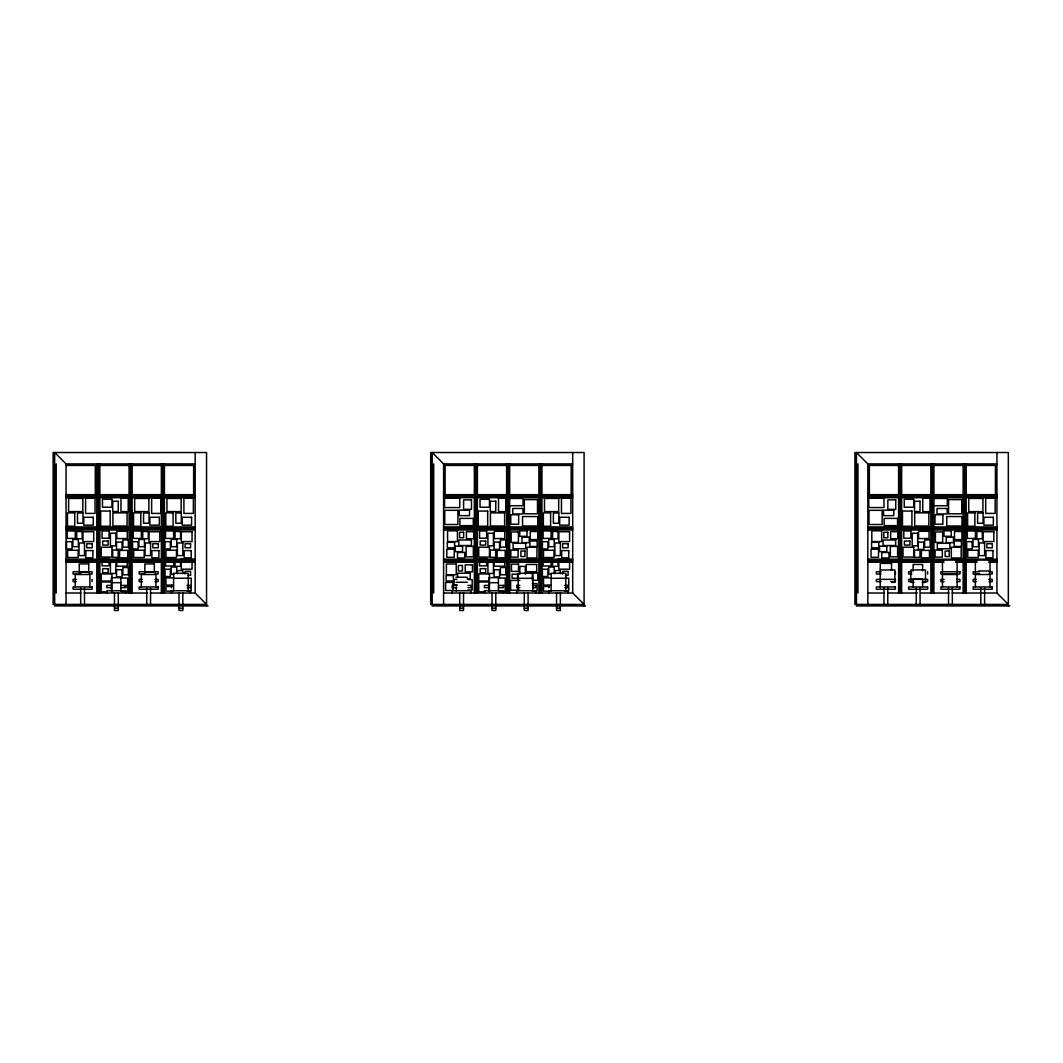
<?xml version="1.0" encoding="UTF-8"?>
<svg xmlns="http://www.w3.org/2000/svg" width="1063" height="1063" viewBox="0 0 1063 1063"><rect width="100%" height="100%" fill="white"/><g stroke="black" fill="none" stroke-linecap="round" stroke-linejoin="round"><path stroke-width="1.5" d="M208.069 605.923L54.665 605.923L54.665 452.519L66.065 463.906L195.167 463.906M585.607 605.923L432.203 605.923L432.203 452.519L443.59 463.906L572.691 463.906M1009.85 605.923L856.446 605.923L856.446 452.519L867.833 463.906L996.935 463.906M66.065 465.435L95.298 465.435L95.298 494.667M99.856 465.435L129.088 465.435M132.131 465.435L161.363 465.435M164.406 465.435L193.639 465.435L193.639 494.667M474.35 465.435L445.118 465.435L445.118 494.667M477.393 465.435L506.626 465.435M509.669 465.435L538.901 465.435M541.944 465.435L571.176 465.435L571.176 494.667M898.594 465.435L869.361 465.435L869.361 494.667M901.637 465.435L930.869 465.435M933.912 465.435L963.144 465.435M966.187 465.435L995.42 465.435L995.42 494.667M66.065 494.667L195.167 494.667M443.59 494.667L572.691 494.667M867.833 494.667L996.935 494.667M66.065 496.182L195.167 496.182M443.59 496.182L572.691 496.182M867.833 496.182L996.935 496.182M66.065 497.71L195.167 497.71M443.59 497.71L572.691 497.71M867.833 497.71L996.935 497.71M509.695 498.467L523.076 498.467L523.076 505.722L509.695 505.722M933.939 498.467L947.319 498.467L947.319 505.722L933.939 505.722M66.065 526.942L195.167 526.942M443.59 526.942L572.691 526.942M867.833 526.942L996.935 526.942M66.065 528.457L195.167 528.457M443.59 528.457L572.691 528.457M867.833 528.457L996.935 528.457M66.065 529.985L195.167 529.985M443.59 529.985L572.691 529.985M867.833 529.985L996.935 529.985M66.065 559.218L195.167 559.218M443.59 559.218L572.691 559.218M867.833 559.218L996.935 559.218M66.065 560.733L195.167 560.733M443.59 560.733L572.691 560.733M867.833 560.733L943.971 560.733M955.557 560.733L977.083 560.733M988.67 560.733L996.935 560.733M66.065 562.261L195.167 562.261M443.59 562.261L572.691 562.261M867.833 562.261L943.971 562.261M955.557 562.261L977.083 562.261M988.67 562.261L996.935 562.261M891.512 563.377L880.244 563.377L880.23 587.839M880.23 569.954L894.9 569.954L894.9 582.378L891.644 582.378M978.757 570.977L990.025 570.977M881.134 571.748L876.377 571.748L876.377 574.033L881.134 574.033M911.815 571.748L908.652 571.748L908.652 574.033L911.815 574.033M979.541 571.748L973.203 571.748L973.203 574.033L979.541 574.033M989.028 571.748L992.191 571.748L992.191 574.033L989.028 574.033M79.725 572.279L89.226 572.279M145.352 572.279L154.853 572.279M81.001 574.033L73.081 574.033L73.081 571.748L92.069 571.748L92.069 574.033L88.907 574.033M145.485 574.033L139.16 574.033L139.16 571.748L158.135 571.748L158.135 574.033L154.972 574.033M173.96 574.286L171.209 574.286L171.209 567.031L176.71 567.031L176.71 572.837M551.484 574.286L548.747 574.286L548.747 567.031L554.235 567.031L554.235 572.837M957.125 574.512L942.456 574.512L942.456 586.935M187.845 575.362L190.583 575.362L190.583 571.309L185.095 571.309L185.095 574.007M565.37 575.362L568.12 575.362L568.12 571.309L562.619 571.309L562.619 574.007M456 577.236L467.255 577.236M173.468 577.847L165.974 577.847L165.974 585.102L173.468 585.102M551.006 577.847L543.512 577.847L543.512 585.102L551.006 585.102M121.222 578.033L127.68 578.033L127.68 585.487L121.116 585.421M498.76 578.033L505.217 578.033L505.217 585.487L498.653 585.421M173.588 578.312L191.194 578.166L191.194 585.434L186.968 585.434M518.213 578.312L532.882 578.312M551.126 578.312L568.732 578.166L568.732 585.434L564.506 585.434M467.095 578.697L470.245 578.697L470.245 573.196L457.635 573.196L457.635 577.315M76.244 579.348L73.081 579.348L73.081 581.62L76.244 581.62M142.322 579.348L139.16 579.348L139.16 581.62L142.322 581.62M154.972 579.348L158.135 579.348L158.135 581.62L154.972 581.62M456.997 579.335L454.087 579.335L454.087 584.836L456.997 584.836M944.09 579.348L940.928 579.348L940.928 581.62L944.09 581.62M956.753 579.348L959.916 579.348L959.916 581.62L956.753 581.62M976.365 579.348L973.203 579.348L973.203 581.62L976.365 581.62M989.028 579.348L992.191 579.348L992.191 581.62L989.028 581.62M467.813 579.574L472.171 579.574L472.171 590.058L467.813 590.058M989.135 579.481L990.025 579.481M519.834 580.385L510.639 580.385L510.639 590.244L519.834 590.244M881.134 581.62L876.377 581.62L876.377 579.348L895.365 579.348L895.365 581.62L890.621 581.62M913.409 581.62L908.652 581.62L908.652 579.348L927.64 579.348L927.64 581.62L922.897 581.62M456 582.258L467.255 582.258M914.074 582.378L910.818 582.378L910.818 569.954L925.488 569.954L925.488 582.378L922.219 582.378M111.376 582.683L120.876 582.683M488.9 582.683L498.401 582.683M532.271 583.587L537.121 583.587L537.121 591.028L532.271 591.028M111.628 585.421L106.885 585.421L106.885 587.693L111.628 587.693M456.877 585.421L452.134 585.421L452.134 587.693L456.877 587.693M467.959 585.421L471.122 585.421L471.122 587.693L467.959 587.693M489.153 585.421L484.409 585.421L484.409 587.693L489.153 587.693M519.847 585.421L516.684 585.421L516.684 587.693L519.847 587.693M532.51 585.421L535.672 585.421L535.672 587.693L532.51 587.693M124.451 586.324L127.68 586.324L127.68 591.453L121.222 591.453M171.98 586.457L165.974 586.457L165.974 591.148L173.468 591.148M549.505 586.457L543.512 586.457L543.512 591.148L551.006 591.148M121.116 587.693L125.859 587.693L125.859 585.421M187.247 587.693L190.41 587.693L190.41 585.421M498.653 587.693L503.397 587.693L503.397 585.421M564.785 587.693L567.948 587.693L567.948 585.421M186.968 590.962L191.194 590.962L191.194 586.497M564.506 590.962L568.732 590.962L568.732 586.497M498.76 591.453L505.217 591.453L505.217 586.324M107.336 591.839L101.198 591.839L101.198 581.979L111.934 581.979L111.934 591.839M484.861 591.839L478.735 591.839L478.735 581.979L489.458 581.979L489.458 591.839M66.065 593.008L80.961 593.008M84.269 593.008L147.159 593.008M150.468 593.008L195.167 593.008L206.554 604.409L53.15 604.409L53.15 452.519L206.554 452.519L206.554 605.923M443.59 593.008L572.691 593.008L584.092 604.409L430.688 604.409L430.688 452.519L584.092 452.519L584.092 605.923M867.833 593.008L884.389 593.008M887.698 593.008L917.489 593.008M920.797 593.008L948.94 593.008M952.249 593.008L996.935 593.008L1008.335 604.409L854.931 604.409L854.931 452.519L1008.335 452.519L1008.335 605.923M114.472 608.195L118.272 608.195M179.022 608.195L182.823 608.195M459.734 608.195L463.521 608.195M492.01 608.195L495.796 608.195M524.285 608.195L528.085 608.195M556.56 608.195L560.36 608.195M996.935 452.519L996.935 593.008M990.038 572.505L990.038 560.081L975.369 560.081L975.369 572.505M990.038 586.935L990.038 574.512L975.369 574.512L975.369 586.935M984.604 588.131L984.604 604.409M980.804 588.131L980.804 604.409M966.187 463.906L966.187 593.008M964.659 463.906L964.659 593.008M963.144 463.906L963.144 593.008M957.125 572.505L957.125 560.081L942.456 560.081L942.456 572.505M957.112 574.339L957.125 586.935M952.328 588.131L952.328 604.409M948.528 588.131L948.528 604.409M933.912 463.906L933.912 593.008M932.384 463.906L932.384 593.008M930.869 463.906L930.869 593.008M927.64 571.748L927.64 574.033M922.644 570.897L922.644 564.466L913.144 564.466L913.144 570.897M922.644 586.935L922.644 578.897L913.144 578.897L913.144 586.935M920.053 588.131L920.053 604.409M916.253 588.131L916.253 604.409M901.637 463.906L901.637 593.008M900.109 463.906L900.109 593.008M898.594 463.906L898.594 593.008M895.365 571.748L895.365 574.033M891.525 563.377L891.525 570.472M887.778 588.131L887.778 604.409M883.978 588.131L883.978 604.409M867.833 463.906L867.833 604.409M857.961 463.906L857.961 593.008M572.691 452.519L572.691 593.008M567.948 593.008L567.948 590.736L548.96 590.736L548.96 593.008M565.795 590.736L565.795 573.289L551.126 573.289L551.126 590.736M560.374 573.728L560.374 570.579L554.886 570.579L554.886 573.728M560.36 592.583L560.36 610.481L556.56 610.481L556.56 592.583M558.075 559.072L558.075 566.327L552.574 566.327L552.574 559.072M548.96 585.421L548.96 587.693M541.944 463.906L541.944 593.008M540.416 463.906L540.416 593.008M538.901 463.906L538.901 593.008M535.672 593.008L535.672 590.736L516.684 590.736L516.684 593.008M532.882 590.736L532.882 573.289L518.213 573.289L518.213 590.736M528.085 592.583L528.085 610.481L524.285 610.481L524.285 592.583M525.335 574.272L525.335 566.393L519.834 566.393L519.834 574.272M509.669 463.906L509.669 593.008M508.141 463.906L508.141 593.008M506.626 463.906L506.626 593.008M503.397 593.008L503.397 590.736L484.409 590.736L484.409 593.008M498.401 590.736L498.401 577.661L488.9 577.661L488.9 590.736M495.796 592.583L495.796 610.481L492.01 610.481L492.01 592.583M477.393 463.906L477.393 593.008M475.865 463.906L475.865 593.008M474.35 463.906L474.35 593.008M471.122 593.008L471.122 590.736L452.134 590.736L452.134 593.008M463.521 592.583L463.521 610.481L459.734 610.481L459.734 592.583M456.306 587.042L456.306 591.174M443.59 463.906L443.59 604.409M433.717 463.906L433.717 593.008M195.167 452.519L195.167 593.008M190.41 593.008L190.41 590.736L171.435 590.736L171.435 593.008M188.257 590.736L188.257 573.289L173.588 573.289L173.588 590.736M182.849 573.728L182.849 570.579L177.348 570.579L177.348 573.728M182.823 592.583L182.823 610.481L179.022 610.481L179.022 592.583M180.537 559.072L180.537 566.327L175.05 566.327L175.05 559.072M171.435 585.421L171.435 587.693M164.406 463.906L164.406 593.008M162.891 463.906L162.891 593.008M161.363 463.906L161.363 593.008M155.982 586.935L155.982 574.512L141.313 574.512L141.313 586.935M150.547 588.131L150.547 604.409M146.747 588.131L146.747 604.409M132.131 463.906L132.131 593.008M130.616 463.906L130.616 593.008M129.088 463.906L129.088 593.008M125.859 593.008L125.859 590.736L106.885 590.736L106.885 593.008M120.876 590.736L120.876 577.661L111.376 577.661L111.376 590.736M118.272 592.583L118.272 610.481L114.472 610.481L114.472 592.583M99.856 463.906L99.856 593.008M98.341 463.906L98.341 593.008M96.813 463.906L96.813 593.008M92.069 579.348L92.069 581.62M89.917 586.935L89.917 574.512L75.247 574.512L75.247 586.935M84.482 588.131L84.482 604.409M80.682 588.131L80.682 604.409M66.065 463.906L66.065 604.409M56.193 463.906L56.193 593.008M459.734 498.095L444.547 498.095L444.547 507.569L459.734 507.569L459.734 498.095M883.978 498.095L868.79 498.095L868.79 507.569L883.978 507.569L883.978 498.095M95.032 498.228L85.572 498.228L85.572 513.416L95.032 513.416L95.032 498.228M128.224 498.228L120.969 498.228L120.969 511.622L128.224 511.622L128.224 498.228M161.098 498.228L151.637 498.228L151.637 513.416L161.098 513.416L161.098 498.228M193.373 498.228L183.912 498.228L183.912 513.416L193.373 513.416L193.373 498.228M505.762 498.228L498.507 498.228L498.507 511.622L505.762 511.622L505.762 498.228M570.911 498.228L561.45 498.228L561.45 513.416L570.911 513.416L570.911 498.228M930.005 498.228L922.75 498.228L922.75 511.622L930.005 511.622L930.005 498.228M995.154 498.228L985.693 498.228L985.693 513.416L995.154 513.416L995.154 498.228M82.808 498.441L68.617 498.441L68.617 511.609L82.808 511.609L82.808 498.441M148.886 498.441L134.682 498.441L134.682 511.609L148.886 511.609L148.886 498.441M181.162 498.441L166.957 498.441L166.957 511.609L181.162 511.609L181.162 498.441M558.686 498.441L544.495 498.441L544.495 511.609L558.686 511.609L558.686 498.441M982.93 498.441L968.738 498.441L968.738 511.609L982.93 511.609L982.93 498.441M111.934 499.304L102.473 499.304L102.473 507.197L111.934 507.197L111.934 499.304M489.472 499.304L480.011 499.304L480.011 507.197L489.472 507.197L489.472 499.304M913.715 499.304L904.254 499.304L904.254 507.197L913.715 507.197L913.715 499.304M537.506 499.597L524.338 499.597L524.338 513.788L537.506 513.788L537.506 499.597M961.749 499.597L948.581 499.597L948.581 513.788L961.749 513.788L961.749 499.597M471.494 499.889L463.601 499.889L463.601 509.35L471.494 509.35L471.494 499.889M895.737 499.889L887.844 499.889L887.844 509.35L895.737 509.35L895.737 499.889M118.232 501.258L112.744 501.258L112.744 511.529L118.232 511.529L118.232 501.258M495.757 501.258L490.282 501.258L490.282 511.529L495.757 511.529L495.757 501.258M920 501.258L914.525 501.258L914.525 511.529L920 511.529L920 501.258M522.983 508.473L512.725 508.473L512.725 513.947L522.983 513.947L522.983 508.473M947.226 508.473L936.968 508.473L936.968 513.947L947.226 513.947L947.226 508.473M469.54 510.16L459.269 510.16L459.269 515.648L469.54 515.648L469.54 510.16M893.784 510.16L883.512 510.16L883.512 515.648L893.784 515.648L893.784 510.16M457.927 510.32L444.759 510.32L444.759 524.511L457.927 524.511L457.927 510.32M882.17 510.32L869.003 510.32L869.003 524.511L882.17 524.511L882.17 510.32M110.153 511.064L100.679 511.064L100.679 526.251L110.153 526.251L110.153 511.064M487.678 511.064L478.217 511.064L478.217 526.251L487.678 526.251L487.678 511.064M911.921 511.064L902.46 511.064L902.46 526.251L911.921 526.251L911.921 511.064M74.742 512.871L67.487 512.871L67.487 526.251L74.742 526.251L74.742 512.871M82.967 512.964L77.493 512.964L77.493 523.222L82.967 523.222L82.967 512.964M127.095 512.871L112.904 512.871L112.904 526.039L127.095 526.039L127.095 512.871M140.821 512.871L133.553 512.871L133.553 526.251L140.821 526.251L140.821 512.871M149.046 512.964L143.558 512.964L143.558 523.222L149.046 523.222L149.046 512.964M173.096 512.871L165.828 512.871L165.828 526.251L173.096 526.251L173.096 512.871M181.321 512.964L175.833 512.964L175.833 523.222L181.321 523.222L181.321 512.964M504.633 512.871L490.442 512.871L490.442 526.039L504.633 526.039L504.633 512.871M550.621 512.871L543.366 512.871L543.366 526.251L550.621 526.251L550.621 512.871M558.846 512.964L553.371 512.964L553.371 523.222L558.846 523.222L558.846 512.964M928.876 512.871L914.685 512.871L914.685 526.039L928.876 526.039L928.876 512.871M974.864 512.871L967.609 512.871L967.609 526.251L974.864 526.251L974.864 512.871M983.089 512.964L977.615 512.964L977.615 523.222L983.089 523.222L983.089 512.964M518.651 514.758L510.772 514.758L510.772 524.218L518.651 524.218L518.651 514.758M942.894 514.758L935.015 514.758L935.015 524.218L942.894 524.218L942.894 514.758M537.719 516.552L522.531 516.552L522.531 526.012L537.719 526.012L537.719 516.552M961.962 516.552L946.774 516.552L946.774 526.012L961.962 526.012L961.962 516.552M93.238 517.296L83.778 517.296L83.778 525.175L93.238 525.175L93.238 517.296M159.304 517.296L149.843 517.296L149.843 525.175L159.304 525.175L159.304 517.296M191.579 517.296L182.118 517.296L182.118 525.175L191.579 525.175L191.579 517.296M569.117 517.296L559.656 517.296L559.656 525.175L569.117 525.175L569.117 517.296M993.36 517.296L983.9 517.296L983.9 525.175L993.36 525.175L993.36 517.296M473.301 518.385L459.92 518.385L459.92 525.64L473.301 525.64L473.301 518.385M897.544 518.385L884.164 518.385L884.164 525.64L897.544 525.64L897.544 518.385M457.435 530.822L447.576 530.822L447.576 541.545L457.435 541.545L457.435 530.822M527.009 530.822L519.754 530.822L519.754 536.31L527.009 536.31L527.009 530.822M881.679 530.822L871.819 530.822L871.819 541.545L881.679 541.545L881.679 530.822M951.252 530.822L943.997 530.822L943.997 536.31L951.252 536.31L951.252 530.822M75.287 530.969L67.208 530.969L67.208 538.409L75.287 538.409L75.287 530.969M109.077 530.969L102.048 530.969L102.048 538.223L109.077 538.223L109.077 530.969M141.352 530.969L133.287 530.969L133.287 538.409L141.352 538.409L141.352 530.969M173.628 530.969L165.562 530.969L165.562 538.409L173.628 538.409L173.628 530.969M486.615 530.969L479.586 530.969L479.586 538.223L486.615 538.223L486.615 530.969M551.166 530.969L543.087 530.969L543.087 538.409L551.166 538.409L551.166 530.969M910.858 530.969L903.829 530.969L903.829 538.223L910.858 538.223L910.858 530.969M975.409 530.969L967.33 530.969L967.33 538.409L975.409 538.409L975.409 530.969M127.268 531.287L116.771 531.287L116.771 538.542L127.268 538.542L127.268 531.287M504.792 531.287L494.308 531.287L494.308 538.542L504.792 538.542L504.792 531.287M929.049 531.287L918.552 531.287L918.552 538.542L929.049 538.542L929.049 531.287M82.196 531.487L76.695 531.487L76.695 538.742L82.196 538.742L82.196 531.487M148.262 531.487L142.774 531.487L142.774 538.742L148.262 538.742L148.262 531.487M180.537 531.487L175.05 531.487L175.05 538.742L180.537 538.742L180.537 531.487M537.719 531.5L530.278 531.5L530.278 539.579L537.719 539.579L537.719 531.5M558.075 531.487L552.574 531.487L552.574 538.742L558.075 538.742L558.075 531.487M961.962 531.5L954.521 531.5L954.521 539.579L961.962 539.579L961.962 531.5M982.318 531.487L976.831 531.487L976.831 538.742L982.318 538.742L982.318 531.487M93.703 531.739L82.967 531.739L82.967 541.599L93.703 541.599L93.703 531.739M159.769 531.739L149.033 531.739L149.033 541.599L159.769 541.599L159.769 531.739M192.044 531.739L181.308 531.739L181.308 541.599L192.044 541.599L192.044 531.739M473.686 531.673L466.418 531.673L466.418 538.702L473.686 538.702L473.686 531.673M569.569 531.739L558.846 531.739L558.846 541.599L569.569 541.599L569.569 531.739M897.929 531.673L890.661 531.673L890.661 538.702L897.929 538.702L897.929 531.673M993.825 531.739L983.089 531.739L983.089 541.599L993.825 541.599L993.825 531.739M518.412 531.925L511.157 531.925L511.157 542.422L518.412 542.422L518.412 531.925M942.655 531.925L935.4 531.925L935.4 542.422L942.655 542.422L942.655 531.925M463.614 532.271L459.561 532.271L459.561 537.772L463.614 537.772L463.614 532.271M887.857 532.271L883.805 532.271L883.805 537.772L887.857 537.772L887.857 532.271M115.894 533.214L110.406 533.214L110.406 545.811L115.894 545.811L115.894 533.214M493.431 533.214L487.93 533.214L487.93 545.811L493.431 545.811L493.431 533.214M917.675 533.214L912.174 533.214L912.174 545.811L917.675 545.811L917.675 533.214M529.228 537.16L521.973 537.16L521.973 542.648L529.228 542.648L529.228 537.16M953.484 537.16L946.216 537.16L946.216 542.648L953.484 542.648L953.484 537.16M78.356 539.446L72.869 539.446L72.869 546.701L78.356 546.701L78.356 539.446M144.435 539.446L138.934 539.446L138.934 546.701L144.435 546.701L144.435 539.446M176.71 539.446L171.209 539.446L171.209 546.701L176.71 546.701L176.71 539.446M554.235 539.446L548.747 539.446L548.747 546.701L554.235 546.701L554.235 539.446M978.478 539.446L972.99 539.446L972.99 546.701L978.478 546.701L978.478 539.446M128.371 539.884L122.87 539.884L122.87 547.139L128.371 547.139L128.371 539.884M505.908 539.884L500.407 539.884L500.407 547.139L505.908 547.139L505.908 539.884M930.152 539.884L924.651 539.884L924.651 547.139L930.152 547.139L930.152 539.884M471.427 540.017L458.831 540.017L458.831 545.518L471.427 545.518L471.427 540.017M895.684 540.017L883.074 540.017L883.074 545.518L895.684 545.518L895.684 540.017M108.147 541.027L102.659 541.027L102.659 545.093L108.147 545.093L108.147 541.027M485.685 541.027L480.184 541.027L480.184 545.093L485.685 545.093L485.685 541.027M537.2 540.987L529.945 540.987L529.945 546.488L537.2 546.488L537.2 540.987M909.928 541.027L904.44 541.027L904.44 545.093L909.928 545.093L909.928 541.027M961.444 540.987L954.189 540.987L954.189 546.488L961.444 546.488L961.444 540.987M72.018 541.665L66.531 541.665L66.531 548.933L72.018 548.933L72.018 541.665M138.097 541.665L132.596 541.665L132.596 548.933L138.097 548.933L138.097 541.665M170.372 541.665L164.871 541.665L164.871 548.933L170.372 548.933L170.372 541.665M547.897 541.665L542.409 541.665L542.409 548.933L547.897 548.933L547.897 541.665M972.14 541.665L966.652 541.665L966.652 548.933L972.14 548.933L972.14 541.665M122.032 542.103L116.545 542.103L116.545 549.358L122.032 549.358L122.032 542.103M499.57 542.103L494.069 542.103L494.069 549.358L499.57 549.358L499.57 542.103M923.813 542.103L918.312 542.103L918.312 549.358L923.813 549.358L923.813 542.103M454.579 542.316L447.324 542.316L447.324 547.817L454.579 547.817L454.579 542.316M878.822 542.316L871.567 542.316L871.567 547.817L878.822 547.817L878.822 542.316M84.495 542.994L79.007 542.994L79.007 555.604L84.495 555.604L84.495 542.994M150.574 542.994L145.073 542.994L145.073 555.604L150.574 555.604L150.574 542.994M182.849 542.994L177.348 542.994L177.348 555.604L182.849 555.604L182.849 542.994M560.374 542.994L554.886 542.994L554.886 555.604L560.374 555.604L560.374 542.994M984.617 542.994L979.129 542.994L979.129 555.604L984.617 555.604L984.617 542.994M525.68 543.299L513.084 543.299L513.084 548.787L525.68 548.787L525.68 543.299M949.937 543.299L937.327 543.299L937.327 548.787L949.937 548.787L949.937 543.299M92.242 543.725L86.741 543.725L86.741 547.777L92.242 547.777L92.242 543.725M158.307 543.725L152.82 543.725L152.82 547.777L158.307 547.777L158.307 543.725M190.583 543.725L185.095 543.725L185.095 547.777L190.583 547.777L190.583 543.725M568.12 543.725L562.619 543.725L562.619 547.777L568.12 547.777L568.12 543.725M992.364 543.725L986.876 543.725L986.876 547.777L992.364 547.777L992.364 543.725M462.538 546.156L455.283 546.156L455.283 551.657L462.538 551.657L462.538 546.156M886.781 546.156L879.526 546.156L879.526 551.657L886.781 551.657L886.781 546.156M473.354 546.395L466.099 546.395L466.099 556.879L473.354 556.879L473.354 546.395M897.597 546.395L890.342 546.395L890.342 556.879L897.597 556.879L897.597 546.395M111.934 547.206L101.198 547.206L101.198 557.065L111.934 557.065L111.934 547.206M489.458 547.206L478.735 547.206L478.735 557.065L489.458 557.065L489.458 547.206M536.935 547.259L527.075 547.259L527.075 557.995L536.935 557.995L536.935 547.259M913.715 547.206L902.979 547.206L902.979 557.065L913.715 557.065L913.715 547.206M961.178 547.259L951.319 547.259L951.319 557.995L961.178 557.995L961.178 547.259M454.233 549.226L446.792 549.226L446.792 557.304L454.233 557.304L454.233 549.226M878.49 549.226L871.049 549.226L871.049 557.304L878.49 557.304L878.49 549.226M118.192 550.063L112.705 550.063L112.705 557.331L118.192 557.331L118.192 550.063M495.73 550.063L490.229 550.063L490.229 557.331L495.73 557.331L495.73 550.063M518.093 550.103L510.838 550.103L510.838 557.145L518.093 557.145L518.093 550.103M919.973 550.063L914.486 550.063L914.486 557.331L919.973 557.331L919.973 550.063M942.336 550.103L935.081 550.103L935.081 557.145L942.336 557.145L942.336 550.103M78.13 550.262L67.633 550.262L67.633 557.517L78.13 557.517L78.13 550.262M127.68 550.408L119.614 550.408L119.614 557.849L127.68 557.849L127.68 550.408M144.196 550.262L133.699 550.262L133.699 557.517L144.196 557.517L144.196 550.262M176.471 550.262L165.974 550.262L165.974 557.517L176.471 557.517L176.471 550.262M505.217 550.408L497.139 550.408L497.139 557.849L505.217 557.849L505.217 550.408M554.009 550.262L543.512 550.262L543.512 557.517L554.009 557.517L554.009 550.262M929.461 550.408L921.382 550.408L921.382 557.849L929.461 557.849L929.461 550.408M978.252 550.262L967.755 550.262L967.755 557.517L978.252 557.517L978.252 550.262M92.853 550.581L85.811 550.581L85.811 557.849L92.853 557.849L92.853 550.581M158.918 550.581L151.889 550.581L151.889 557.849L158.918 557.849L158.918 550.581M191.194 550.581L184.165 550.581L184.165 557.849L191.194 557.849L191.194 550.581M568.732 550.581L561.689 550.581L561.689 557.849L568.732 557.849L568.732 550.581M992.975 550.581L985.946 550.581L985.946 557.849L992.975 557.849L992.975 550.581M524.963 551.033L520.91 551.033L520.91 556.534L524.963 556.534L524.963 551.033M949.206 551.033L945.153 551.033L945.153 556.534L949.206 556.534L949.206 551.033M464.757 552.494L457.502 552.494L457.502 557.995L464.757 557.995L464.757 552.494M889.013 552.494L881.745 552.494L881.745 557.995L889.013 557.995L889.013 552.494M109.077 558.593L102.048 558.593L102.048 565.861L109.077 565.861L109.077 558.593M173.628 558.54L165.562 558.54L165.562 565.981L173.628 565.981L173.628 558.54M486.615 558.593L479.586 558.593L479.586 565.861L486.615 565.861L486.615 558.593M551.166 558.54L543.087 558.54L543.087 565.981L551.166 565.981L551.166 558.54M127.268 558.925L116.771 558.925L116.771 566.18L127.268 566.18L127.268 558.925M504.792 558.925L494.308 558.925L494.308 566.18L504.792 566.18L504.792 558.925M192.044 559.324L181.308 559.324L181.308 569.183L192.044 569.183L192.044 559.324M569.569 559.324L558.846 559.324L558.846 569.183L569.569 569.183L569.569 559.324M115.894 560.839L110.406 560.839L110.406 573.449L115.894 573.449L115.894 560.839M493.431 560.839L487.93 560.839L487.93 573.449L493.431 573.449L493.431 560.839M88.721 563.908L79.22 563.908L79.22 571.96L88.721 571.96L88.721 563.908M154.348 563.908L144.847 563.908L144.847 571.96L154.348 571.96L154.348 563.908M456.253 564.001L446.38 564.001L446.38 574.738L456.253 574.738L456.253 564.001M518.518 564.147L511.489 564.147L511.489 571.402L518.518 571.402L518.518 564.147M536.695 564.466L526.212 564.466L526.212 571.721L536.695 571.721L536.695 564.466M472.49 564.852L465.235 564.852L465.235 571.881L472.49 571.881L472.49 564.852M462.418 565.463L458.366 565.463L458.366 570.951L462.418 570.951L462.418 565.463M128.371 567.522L122.87 567.522L122.87 574.777L128.371 574.777L128.371 567.522M505.908 567.522L500.407 567.522L500.407 574.777L505.908 574.777L505.908 567.522M108.147 568.665L102.659 568.665L102.659 572.718L108.147 572.718L108.147 568.665M485.685 568.665L480.184 568.665L480.184 572.718L485.685 572.718L485.685 568.665M170.372 569.25L164.871 569.25L164.871 576.505L170.372 576.505L170.372 569.25M547.897 569.25L542.409 569.25L542.409 576.505L547.897 576.505L547.897 569.25M122.032 569.741L116.545 569.741L116.545 576.996L122.032 576.996L122.032 569.741M499.57 569.741L494.069 569.741L494.069 576.996L499.57 576.996L499.57 569.741M959.916 571.748L940.928 571.748L940.928 574.033L959.916 574.033L959.916 571.748M537.812 573.063L532.311 573.063L532.311 580.318L537.812 580.318L537.812 573.063M111.934 573.927L101.198 573.927L101.198 581.036L111.934 581.036L111.934 573.927M489.458 573.927L478.735 573.927L478.735 581.036L489.458 581.036L489.458 573.927M517.588 574.219L512.087 574.219L512.087 578.272L517.588 578.272L517.588 574.219M453.383 575.508L446.128 575.508L446.128 580.996L453.383 580.996L453.383 575.508M453.051 582.404L445.61 582.404L445.61 590.483L453.051 590.483L453.051 582.404M92.069 586.935L73.081 586.935L73.081 589.221L92.069 589.221L92.069 586.935M158.135 586.935L139.16 586.935L139.16 589.221L158.135 589.221L158.135 586.935M895.365 586.935L876.377 586.935L876.377 589.221L895.365 589.221L895.365 586.935M927.64 586.935L908.652 586.935L908.652 589.221L927.64 589.221L927.64 586.935M959.916 586.935L940.928 586.935L940.928 589.221L959.916 589.221L959.916 586.935M992.191 586.935L973.203 586.935L973.203 589.221L992.191 589.221L992.191 586.935"/></g></svg>
